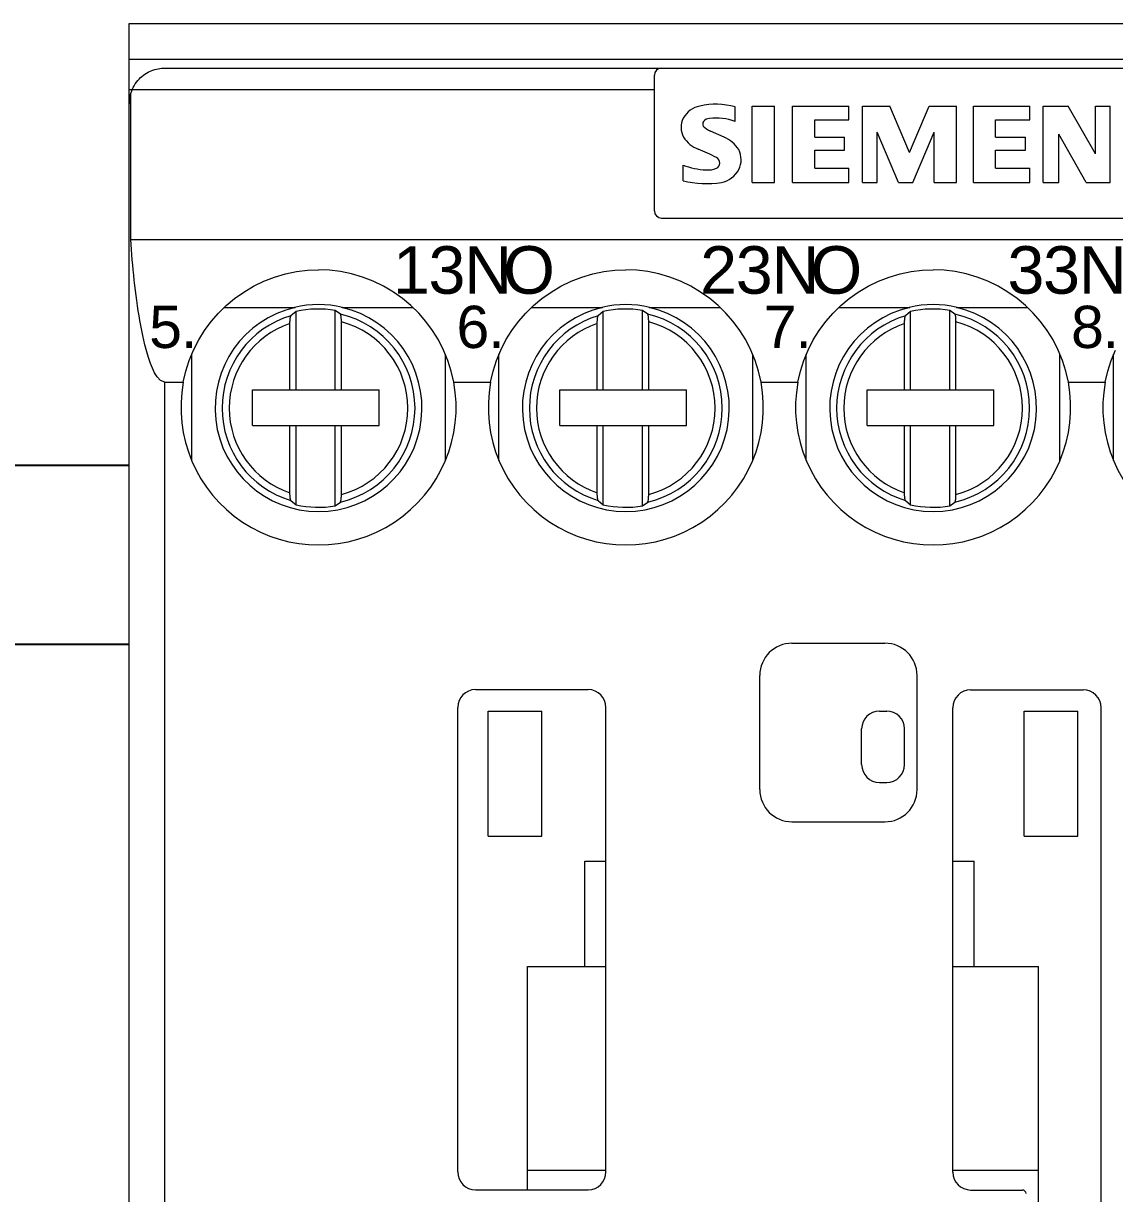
# Model space of a CAD drawing. Header units: millimetres. Extents: x 42356 to 50646, y 31507 to 39566.
# Drawn here: x 47744.19 to 47774.73, y 33198.11 to 33230.86 of the extents above; entities that cross this region are included whole.
import ezdxf

# ---------------------------------------------------------------- set-up
doc = ezdxf.new("R2010")
doc.units = ezdxf.units.MM
doc.set_wipeout_variables(frame=1)
doc.layers.add('000-PI-Oprema', color=30, linetype='Continuous', lineweight=5)
doc.layers.add('004-PI-DIN Šina', color=3, linetype='Continuous')
doc.styles.get("Standard").update_dxf_attribs({"font": 'arial.ttf'})

# ---------------------------------------------------------------- blocks, each defined once
blk = doc.blocks.new('*U103')
at = {"layer": '004-PI-DIN Šina'}
blk.add_lwpolyline([(540, -17.5), (540, 17.5), (0, 17.5), (0, -17.5)], close=True, dxfattribs=at)
blk.add_lwpolyline([(0, 12.5), (540, 12.5)], dxfattribs=at)
blk = doc.blocks.new('3RH21401FB40')
blk.add_wipeout([(47270.371, 37985.986), (47315.371, 37985.986), (47315.371, 37928.486), (47270.371, 37928.486)]).dxf.layer = '000-PI-Oprema'
at = {"layer": '000-PI-Oprema'}
for p, q in [((47270.371, 37985.986), (47315.371, 37985.986)), ((47270.371, 37984.986), (47270.371, 37985.986)), ((47270.371, 37984.986), (47315.371, 37984.986)), ((47270.371, 37984.136), (47270.371, 37984.986)), ((47270.811, 37984.564), (47270.854, 37984.592)), ((47270.854, 37984.592), (47270.899, 37984.617)), ((47270.899, 37984.617), (47270.944, 37984.64)), ((47270.944, 37984.64), (47270.991, 37984.661)), ((47270.991, 37984.661), (47271.038, 37984.679)), ((47271.038, 37984.679), (47271.086, 37984.695)), ((47271.086, 37984.695), (47271.134, 37984.708)), ((47271.134, 37984.708), (47271.183, 37984.718)), ((47271.183, 37984.718), (47271.231, 37984.726)), ((47271.231, 37984.726), (47271.278, 37984.732)), ((47271.278, 37984.732), (47271.325, 37984.735)), ((47271.325, 37984.735), (47271.371, 37984.736)), ((47271.371, 37984.736), (47285.271, 37984.736)), ((47285.271, 37984.736), (47300.471, 37984.736)), ((47270.508, 37984.24), (47270.539, 37984.291)), ((47270.539, 37984.291), (47270.573, 37984.339)), ((47270.573, 37984.339), (47270.61, 37984.385)), ((47270.61, 37984.385), (47270.649, 37984.427)), ((47270.649, 37984.427), (47270.688, 37984.467)), ((47270.688, 37984.467), (47270.729, 37984.503)), ((47270.729, 37984.503), (47270.77, 37984.535)), ((47270.77, 37984.535), (47270.811, 37984.564)), ((47285.071, 37980.736), (47285.071, 37984.536)), ((47270.371, 37984.136), (47270.455, 37984.136)), ((47270.371, 37983.736), (47270.371, 37984.136)), ((47270.417, 37979.936), (47270.417, 37984.036)), ((47270.455, 37984.136), (47270.48, 37984.189)), ((47270.455, 37984.136), (47285.071, 37984.136)), ((47270.48, 37984.189), (47270.508, 37984.24)), ((47270.371, 37928.486), (47270.371, 37983.736)), ((47270.371, 37983.636), (47270.371, 37983.636)), ((47287.33, 37983.241), (47287.33, 37983.65)), ((47287.811, 37983.666), (47288.433, 37983.666)), ((47287.811, 37981.536), (47287.811, 37983.666)), ((47288.433, 37981.536), (47288.433, 37983.666)), ((47288.935, 37983.666), (47290.509, 37983.666)), ((47288.935, 37981.536), (47288.935, 37983.666)), ((47290.509, 37983.285), (47290.509, 37983.666)), ((47290.891, 37983.666), (47291.661, 37983.666)), ((47290.891, 37981.536), (47290.891, 37983.666)), ((47292.208, 37982.368), (47291.661, 37983.666)), ((47292.208, 37982.368), (47292.758, 37983.666)), ((47292.758, 37983.666), (47293.522, 37983.666)), ((47293.522, 37981.536), (47293.522, 37983.666)), ((47293.999, 37983.666), (47295.573, 37983.666)), ((47293.999, 37981.536), (47293.999, 37983.666)), ((47295.573, 37983.285), (47295.573, 37983.666)), ((47295.955, 37983.666), (47296.647, 37983.666)), ((47295.955, 37981.536), (47295.955, 37983.666)), ((47297.412, 37982.332), (47296.647, 37983.666)), ((47297.412, 37983.666), (47297.822, 37983.666)), ((47297.412, 37982.332), (47297.412, 37983.666)), ((47297.822, 37981.536), (47297.822, 37983.666)), ((47289.557, 37983.285), (47290.509, 37983.285)), ((47289.557, 37982.8), (47289.557, 37983.285)), ((47294.621, 37983.285), (47295.573, 37983.285)), ((47294.621, 37982.8), (47294.621, 37983.285)), ((47287.019, 37982.8), (47286.637, 37982.973)), ((47291.9, 37981.536), (47291.306, 37982.939)), ((47291.306, 37981.536), (47291.306, 37982.939)), ((47292.305, 37981.536), (47292.904, 37982.944)), ((47292.904, 37981.536), (47292.904, 37982.944)), ((47289.557, 37982.8), (47290.389, 37982.8)), ((47290.389, 37982.436), (47290.389, 37982.8)), ((47294.621, 37982.8), (47295.453, 37982.8)), ((47295.453, 37982.436), (47295.453, 37982.8)), ((47297.153, 37981.536), (47296.389, 37982.886)), ((47296.389, 37981.536), (47296.389, 37982.886)), ((47289.557, 37982.436), (47290.389, 37982.436)), ((47289.557, 37981.934), (47289.557, 37982.436)), ((47294.621, 37982.436), (47295.453, 37982.436)), ((47294.621, 37981.934), (47294.621, 37982.436)), ((47285.871, 37981.583), (47285.871, 37982.021)), ((47289.557, 37981.934), (47290.509, 37981.934)), ((47290.509, 37981.536), (47290.509, 37981.934)), ((47294.621, 37981.934), (47295.573, 37981.934)), ((47295.573, 37981.536), (47295.573, 37981.934)), ((47287.811, 37981.536), (47288.433, 37981.536)), ((47288.935, 37981.536), (47290.509, 37981.536)), ((47290.891, 37981.536), (47291.306, 37981.536)), ((47291.9, 37981.536), (47292.305, 37981.536)), ((47292.904, 37981.536), (47293.522, 37981.536)), ((47293.999, 37981.536), (47295.573, 37981.536)), ((47295.955, 37981.536), (47296.389, 37981.536)), ((47297.153, 37981.536), (47297.822, 37981.536)), ((47285.271, 37980.536), (47300.471, 37980.536)), ((47270.426, 37979.795), (47270.417, 37979.936)), ((47270.417, 37979.936), (47315.325, 37979.936)), ((47270.436, 37979.654), (47270.426, 37979.795)), ((47270.447, 37979.512), (47270.436, 37979.654)), ((47270.458, 37979.369), (47270.447, 37979.512)), ((47270.471, 37979.226), (47270.458, 37979.369)), ((47270.484, 37979.083), (47270.471, 37979.226)), ((47270.498, 37978.94), (47270.484, 37979.083)), ((47274.744, 37978.973), (47275.055, 37979.037)), ((47275.055, 37979.037), (47275.365, 37979.074)), ((47275.365, 37979.074), (47275.671, 37979.086)), ((47275.977, 37979.074), (47275.671, 37979.086)), ((47276.288, 37979.037), (47275.977, 37979.074)), ((47276.598, 37978.973), (47276.288, 37979.037)), ((47283.344, 37978.973), (47283.655, 37979.037)), ((47283.655, 37979.037), (47283.965, 37979.074)), ((47283.965, 37979.074), (47284.271, 37979.086)), ((47284.577, 37979.074), (47284.271, 37979.086)), ((47284.888, 37979.037), (47284.577, 37979.074)), ((47285.198, 37978.973), (47284.888, 37979.037)), ((47291.944, 37978.973), (47292.255, 37979.037)), ((47292.255, 37979.037), (47292.565, 37979.074)), ((47292.565, 37979.074), (47292.871, 37979.086)), ((47293.177, 37979.074), (47292.871, 37979.086)), ((47293.488, 37979.037), (47293.177, 37979.074)), ((47293.798, 37978.973), (47293.488, 37979.037)), ((47270.513, 37978.797), (47270.498, 37978.94)), ((47270.53, 37978.653), (47270.513, 37978.797)), ((47273.851, 37978.629), (47274.139, 37978.768)), ((47274.139, 37978.768), (47274.438, 37978.883)), ((47274.438, 37978.883), (47274.744, 37978.973)), ((47276.905, 37978.883), (47276.598, 37978.973)), ((47277.203, 37978.768), (47276.905, 37978.883)), ((47277.491, 37978.629), (47277.203, 37978.768)), ((47282.451, 37978.629), (47282.739, 37978.768)), ((47282.739, 37978.768), (47283.038, 37978.883)), ((47283.038, 37978.883), (47283.344, 37978.973)), ((47285.505, 37978.883), (47285.198, 37978.973)), ((47285.803, 37978.768), (47285.505, 37978.883)), ((47286.091, 37978.629), (47285.803, 37978.768)), ((47291.051, 37978.629), (47291.339, 37978.768)), ((47291.339, 37978.768), (47291.638, 37978.883)), ((47291.638, 37978.883), (47291.944, 37978.973)), ((47294.105, 37978.883), (47293.798, 37978.973)), ((47294.404, 37978.768), (47294.105, 37978.883)), ((47294.691, 37978.629), (47294.404, 37978.768)), ((47270.547, 37978.511), (47270.53, 37978.653)), ((47270.565, 37978.368), (47270.547, 37978.511)), ((47270.584, 37978.226), (47270.565, 37978.368)), ((47273.321, 37978.286), (47273.578, 37978.467)), ((47273.578, 37978.467), (47273.851, 37978.629)), ((47277.765, 37978.467), (47277.491, 37978.629)), ((47278.021, 37978.286), (47277.765, 37978.467)), ((47281.921, 37978.286), (47282.178, 37978.467)), ((47282.178, 37978.467), (47282.451, 37978.629)), ((47286.365, 37978.467), (47286.091, 37978.629)), ((47286.621, 37978.286), (47286.365, 37978.467)), ((47290.521, 37978.286), (47290.777, 37978.467)), ((47290.777, 37978.467), (47291.051, 37978.629)), ((47294.965, 37978.467), (47294.691, 37978.629)), ((47295.221, 37978.286), (47294.965, 37978.467)), ((47270.604, 37978.084), (47270.584, 37978.226)), ((47270.626, 37977.944), (47270.604, 37978.084)), ((47272.869, 37977.876), (47273.085, 37978.088)), ((47273.029, 37978.036), (47275.015, 37978.036)), ((47273.085, 37978.088), (47273.321, 37978.286)), ((47276.328, 37978.036), (47278.314, 37978.036)), ((47278.258, 37978.088), (47278.021, 37978.286)), ((47278.474, 37977.876), (47278.258, 37978.088)), ((47281.469, 37977.876), (47281.685, 37978.088)), ((47281.629, 37978.036), (47283.615, 37978.036)), ((47281.685, 37978.088), (47281.921, 37978.286)), ((47284.928, 37978.036), (47286.914, 37978.036)), ((47286.858, 37978.088), (47286.621, 37978.286)), ((47287.074, 37977.876), (47286.858, 37978.088)), ((47290.069, 37977.876), (47290.285, 37978.088)), ((47290.229, 37978.036), (47292.215, 37978.036)), ((47290.285, 37978.088), (47290.521, 37978.286)), ((47293.528, 37978.036), (47295.514, 37978.036)), ((47295.458, 37978.088), (47295.221, 37978.286)), ((47295.674, 37977.876), (47295.458, 37978.088)), ((47270.648, 37977.804), (47270.626, 37977.944)), ((47270.672, 37977.665), (47270.648, 37977.804)), ((47272.668, 37977.645), (47272.869, 37977.876)), ((47274.875, 37977.681), (47274.876, 37977.694)), ((47274.876, 37977.694), (47274.877, 37977.706)), ((47274.877, 37977.706), (47274.878, 37977.718)), ((47274.878, 37977.718), (47274.879, 37977.73)), ((47274.879, 37977.73), (47274.881, 37977.74)), ((47274.881, 37977.74), (47274.882, 37977.75)), ((47274.882, 37977.75), (47274.884, 37977.759)), ((47274.884, 37977.759), (47274.886, 37977.768)), ((47274.886, 37977.768), (47274.888, 37977.776)), ((47274.888, 37977.776), (47274.89, 37977.783)), ((47274.89, 37977.783), (47274.892, 37977.788)), ((47274.892, 37977.788), (47274.894, 37977.793)), ((47274.894, 37977.793), (47274.896, 37977.797)), ((47274.896, 37977.797), (47274.898, 37977.801)), ((47274.898, 37977.801), (47274.9, 37977.803)), ((47275.041, 37977.919), (47274.9, 37977.803)), ((47275.041, 37975.731), (47275.041, 37977.919)), ((47276.141, 37975.731), (47276.141, 37977.951)), ((47276.283, 37977.846), (47276.141, 37977.951)), ((47276.285, 37977.843), (47276.283, 37977.846)), ((47276.288, 37977.839), (47276.285, 37977.843)), ((47276.29, 37977.833), (47276.288, 37977.839)), ((47276.293, 37977.827), (47276.29, 37977.833)), ((47276.295, 37977.819), (47276.293, 37977.827)), ((47276.297, 37977.809), (47276.295, 37977.819)), ((47276.299, 37977.799), (47276.297, 37977.809)), ((47276.301, 37977.787), (47276.299, 37977.799)), ((47276.303, 37977.775), (47276.301, 37977.787)), ((47276.305, 37977.762), (47276.303, 37977.775)), ((47276.306, 37977.747), (47276.305, 37977.762)), ((47276.308, 37977.732), (47276.306, 37977.747)), ((47276.309, 37977.717), (47276.308, 37977.732)), ((47276.31, 37977.701), (47276.309, 37977.717)), ((47276.31, 37977.684), (47276.31, 37977.701)), ((47278.675, 37977.645), (47278.474, 37977.876)), ((47281.268, 37977.645), (47281.469, 37977.876)), ((47283.475, 37977.681), (47283.476, 37977.694)), ((47283.476, 37977.694), (47283.477, 37977.706)), ((47283.477, 37977.706), (47283.478, 37977.718)), ((47283.478, 37977.718), (47283.479, 37977.73)), ((47283.479, 37977.73), (47283.481, 37977.74)), ((47283.481, 37977.74), (47283.482, 37977.75)), ((47283.482, 37977.75), (47283.484, 37977.759)), ((47283.484, 37977.759), (47283.486, 37977.768)), ((47283.486, 37977.768), (47283.488, 37977.776)), ((47283.488, 37977.776), (47283.49, 37977.783)), ((47283.49, 37977.783), (47283.492, 37977.788)), ((47283.492, 37977.788), (47283.494, 37977.793)), ((47283.494, 37977.793), (47283.496, 37977.797)), ((47283.496, 37977.797), (47283.498, 37977.801)), ((47283.498, 37977.801), (47283.5, 37977.803)), ((47283.641, 37977.919), (47283.5, 37977.803)), ((47283.641, 37975.731), (47283.641, 37977.919)), ((47284.741, 37975.731), (47284.741, 37977.951)), ((47284.883, 37977.846), (47284.741, 37977.951)), ((47284.885, 37977.843), (47284.883, 37977.846)), ((47284.888, 37977.839), (47284.885, 37977.843)), ((47284.89, 37977.833), (47284.888, 37977.839)), ((47284.893, 37977.827), (47284.89, 37977.833)), ((47284.895, 37977.819), (47284.893, 37977.827)), ((47284.897, 37977.809), (47284.895, 37977.819)), ((47284.899, 37977.799), (47284.897, 37977.809)), ((47284.901, 37977.787), (47284.899, 37977.799)), ((47284.903, 37977.775), (47284.901, 37977.787)), ((47284.905, 37977.762), (47284.903, 37977.775)), ((47284.906, 37977.747), (47284.905, 37977.762)), ((47284.908, 37977.732), (47284.906, 37977.747)), ((47284.909, 37977.717), (47284.908, 37977.732)), ((47284.91, 37977.701), (47284.909, 37977.717)), ((47284.91, 37977.684), (47284.91, 37977.701)), ((47287.275, 37977.645), (47287.074, 37977.876)), ((47289.868, 37977.645), (47290.069, 37977.876)), ((47292.075, 37977.681), (47292.076, 37977.694)), ((47292.076, 37977.694), (47292.077, 37977.706)), ((47292.077, 37977.706), (47292.078, 37977.718)), ((47292.078, 37977.718), (47292.079, 37977.73)), ((47292.079, 37977.73), (47292.081, 37977.74)), ((47292.081, 37977.74), (47292.082, 37977.75)), ((47292.082, 37977.75), (47292.084, 37977.759)), ((47292.084, 37977.759), (47292.086, 37977.768)), ((47292.086, 37977.768), (47292.088, 37977.776)), ((47292.088, 37977.776), (47292.09, 37977.783)), ((47292.09, 37977.783), (47292.092, 37977.788)), ((47292.092, 37977.788), (47292.094, 37977.793)), ((47292.094, 37977.793), (47292.096, 37977.797)), ((47292.096, 37977.797), (47292.098, 37977.801)), ((47292.098, 37977.801), (47292.1, 37977.803)), ((47292.241, 37977.919), (47292.1, 37977.803)), ((47292.241, 37975.731), (47292.241, 37977.919)), ((47293.341, 37975.731), (47293.341, 37977.951)), ((47293.483, 37977.846), (47293.341, 37977.951)), ((47293.485, 37977.843), (47293.483, 37977.846)), ((47293.488, 37977.839), (47293.485, 37977.843)), ((47293.49, 37977.833), (47293.488, 37977.839)), ((47293.493, 37977.827), (47293.49, 37977.833)), ((47293.495, 37977.819), (47293.493, 37977.827)), ((47293.497, 37977.809), (47293.495, 37977.819)), ((47293.499, 37977.799), (47293.497, 37977.809)), ((47293.501, 37977.787), (47293.499, 37977.799)), ((47293.503, 37977.775), (47293.501, 37977.787)), ((47293.505, 37977.762), (47293.503, 37977.775)), ((47293.506, 37977.747), (47293.505, 37977.762)), ((47293.508, 37977.732), (47293.506, 37977.747)), ((47293.509, 37977.717), (47293.508, 37977.732)), ((47293.51, 37977.701), (47293.509, 37977.717)), ((47293.51, 37977.684), (47293.51, 37977.701)), ((47295.875, 37977.645), (47295.674, 37977.876)), ((47270.697, 37977.527), (47270.672, 37977.665)), ((47270.724, 37977.39), (47270.697, 37977.527)), ((47270.752, 37977.254), (47270.724, 37977.39)), ((47272.317, 37977.125), (47272.483, 37977.394)), ((47272.483, 37977.394), (47272.668, 37977.645)), ((47274.871, 37977.599), (47274.872, 37977.613)), ((47274.871, 37977.585), (47274.871, 37977.599)), ((47274.871, 37975.731), (47274.871, 37977.585)), ((47274.872, 37977.642), (47274.873, 37977.655)), ((47274.872, 37977.627), (47274.872, 37977.642)), ((47274.872, 37977.613), (47274.872, 37977.627)), ((47274.873, 37977.655), (47274.874, 37977.668)), ((47274.874, 37977.668), (47274.875, 37977.681)), ((47276.311, 37977.667), (47276.31, 37977.684)), ((47276.311, 37977.65), (47276.311, 37977.667)), ((47276.311, 37977.633), (47276.311, 37977.65)), ((47276.311, 37975.731), (47276.311, 37977.633)), ((47278.86, 37977.394), (47278.675, 37977.645)), ((47279.026, 37977.126), (47278.86, 37977.394)), ((47280.917, 37977.125), (47281.083, 37977.394)), ((47281.083, 37977.394), (47281.268, 37977.645)), ((47283.471, 37977.599), (47283.472, 37977.613)), ((47283.471, 37977.585), (47283.471, 37977.599)), ((47283.471, 37975.731), (47283.471, 37977.585)), ((47283.472, 37977.642), (47283.473, 37977.655)), ((47283.472, 37977.627), (47283.472, 37977.642)), ((47283.472, 37977.613), (47283.472, 37977.627)), ((47283.473, 37977.655), (47283.474, 37977.668)), ((47283.474, 37977.668), (47283.475, 37977.681)), ((47284.911, 37977.667), (47284.91, 37977.684)), ((47284.911, 37977.65), (47284.911, 37977.667)), ((47284.911, 37977.633), (47284.911, 37977.65)), ((47284.911, 37975.731), (47284.911, 37977.633)), ((47287.46, 37977.394), (47287.275, 37977.645)), ((47287.626, 37977.126), (47287.46, 37977.394)), ((47289.517, 37977.125), (47289.682, 37977.394)), ((47289.682, 37977.394), (47289.868, 37977.645)), ((47292.071, 37977.599), (47292.072, 37977.613)), ((47292.071, 37977.585), (47292.071, 37977.599)), ((47292.071, 37975.731), (47292.071, 37977.585)), ((47292.072, 37977.642), (47292.073, 37977.655)), ((47292.072, 37977.627), (47292.072, 37977.642)), ((47292.072, 37977.613), (47292.072, 37977.627)), ((47292.073, 37977.655), (47292.074, 37977.668)), ((47292.074, 37977.668), (47292.075, 37977.681)), ((47293.511, 37977.667), (47293.51, 37977.684)), ((47293.511, 37977.65), (47293.511, 37977.667)), ((47293.511, 37977.633), (47293.511, 37977.65)), ((47293.511, 37975.731), (47293.511, 37977.633)), ((47296.06, 37977.394), (47295.875, 37977.645)), ((47296.226, 37977.125), (47296.06, 37977.394)), ((47270.782, 37977.12), (47270.752, 37977.254)), ((47270.813, 37976.988), (47270.782, 37977.12)), ((47272.173, 37976.843), (47272.317, 37977.125)), ((47279.17, 37976.843), (47279.026, 37977.126)), ((47280.773, 37976.843), (47280.917, 37977.125)), ((47287.77, 37976.843), (47287.626, 37977.126)), ((47289.372, 37976.843), (47289.517, 37977.125)), ((47296.37, 37976.843), (47296.226, 37977.125)), ((47270.847, 37976.857), (47270.813, 37976.988)), ((47270.883, 37976.728), (47270.847, 37976.857)), ((47270.923, 37976.601), (47270.883, 37976.728)), ((47272.052, 37976.549), (47272.173, 37976.843)), ((47272.121, 37973.746), (47272.121, 37976.726)), ((47279.291, 37976.549), (47279.17, 37976.843)), ((47279.221, 37973.746), (47279.221, 37976.726)), ((47280.652, 37976.549), (47280.773, 37976.843)), ((47280.721, 37973.746), (47280.721, 37976.726)), ((47287.891, 37976.549), (47287.77, 37976.843)), ((47287.821, 37973.746), (47287.821, 37976.726)), ((47289.252, 37976.549), (47289.372, 37976.843)), ((47289.321, 37973.746), (47289.321, 37976.726)), ((47296.491, 37976.549), (47296.37, 37976.843)), ((47296.421, 37973.746), (47296.421, 37976.726)), ((47297.852, 37976.549), (47297.972, 37976.843)), ((47297.921, 37973.746), (47297.921, 37976.726)), ((47270.968, 37976.47), (47270.923, 37976.601)), ((47271.021, 37976.337), (47270.968, 37976.47)), ((47271.956, 37976.247), (47272.052, 37976.549)), ((47279.386, 37976.247), (47279.291, 37976.549)), ((47280.556, 37976.247), (47280.652, 37976.549)), ((47287.986, 37976.247), (47287.891, 37976.549)), ((47289.156, 37976.247), (47289.252, 37976.549)), ((47296.586, 37976.247), (47296.491, 37976.549)), ((47297.756, 37976.247), (47297.852, 37976.549)), ((47271.082, 37976.208), (47271.021, 37976.337)), ((47271.154, 37976.09), (47271.082, 37976.208)), ((47271.246, 37975.99), (47271.154, 37976.09)), ((47271.886, 37975.94), (47271.956, 37976.247)), ((47279.456, 37975.94), (47279.386, 37976.247)), ((47280.486, 37975.94), (47280.556, 37976.247)), ((47288.056, 37975.94), (47287.986, 37976.247)), ((47289.086, 37975.94), (47289.156, 37976.247)), ((47296.656, 37975.94), (47296.586, 37976.247)), ((47297.686, 37975.94), (47297.756, 37976.247)), ((47271.371, 37975.94), (47271.246, 37975.99)), ((47271.371, 37975.94), (47271.886, 37975.94)), ((47271.371, 37938.532), (47271.371, 37975.94)), ((47273.821, 37975.731), (47274.871, 37975.731)), ((47273.821, 37974.731), (47273.821, 37975.731)), ((47274.871, 37975.731), (47275.041, 37975.731)), ((47275.041, 37975.731), (47276.141, 37975.731)), ((47276.141, 37975.731), (47276.311, 37975.731)), ((47276.311, 37975.731), (47277.371, 37975.731)), ((47277.371, 37974.731), (47277.371, 37975.731)), ((47279.456, 37975.94), (47280.486, 37975.94)), ((47282.421, 37975.731), (47283.471, 37975.731)), ((47282.421, 37974.731), (47282.421, 37975.731)), ((47283.471, 37975.731), (47283.641, 37975.731)), ((47283.641, 37975.731), (47284.741, 37975.731)), ((47284.741, 37975.731), (47284.911, 37975.731)), ((47284.911, 37975.731), (47285.971, 37975.731)), ((47285.971, 37974.731), (47285.971, 37975.731)), ((47288.056, 37975.94), (47289.086, 37975.94)), ((47291.021, 37975.731), (47292.071, 37975.731)), ((47291.021, 37974.731), (47291.021, 37975.731)), ((47292.071, 37975.731), (47292.241, 37975.731)), ((47292.241, 37975.731), (47293.341, 37975.731)), ((47293.341, 37975.731), (47293.511, 37975.731)), ((47293.511, 37975.731), (47294.571, 37975.731)), ((47294.571, 37974.731), (47294.571, 37975.731)), ((47296.656, 37975.94), (47297.686, 37975.94)), ((47273.821, 37974.731), (47274.871, 37974.731)), ((47274.871, 37974.731), (47275.041, 37974.731)), ((47274.871, 37972.848), (47274.871, 37974.731)), ((47275.041, 37974.731), (47276.141, 37974.731)), ((47275.041, 37972.513), (47275.041, 37974.731)), ((47276.141, 37974.731), (47276.311, 37974.731)), ((47276.141, 37972.481), (47276.141, 37974.731)), ((47276.311, 37974.731), (47277.371, 37974.731)), ((47276.311, 37972.8), (47276.311, 37974.731)), ((47282.421, 37974.731), (47283.471, 37974.731)), ((47283.471, 37974.731), (47283.641, 37974.731)), ((47283.471, 37972.848), (47283.471, 37974.731)), ((47283.641, 37974.731), (47284.741, 37974.731)), ((47283.641, 37972.513), (47283.641, 37974.731)), ((47284.741, 37974.731), (47284.911, 37974.731)), ((47284.741, 37972.481), (47284.741, 37974.731)), ((47284.911, 37974.731), (47285.971, 37974.731)), ((47284.911, 37972.8), (47284.911, 37974.731)), ((47291.021, 37974.731), (47292.071, 37974.731)), ((47292.071, 37974.731), (47292.241, 37974.731)), ((47292.071, 37972.848), (47292.071, 37974.731)), ((47292.241, 37974.731), (47293.341, 37974.731)), ((47292.241, 37972.513), (47292.241, 37974.731)), ((47293.341, 37974.731), (47293.511, 37974.731)), ((47293.341, 37972.481), (47293.341, 37974.731)), ((47293.511, 37974.731), (47294.571, 37974.731)), ((47293.511, 37972.8), (47293.511, 37974.731)), ((47274.871, 37972.831), (47274.871, 37972.848)), ((47274.872, 37972.813), (47274.871, 37972.831)), ((47274.872, 37972.796), (47274.872, 37972.813)), ((47274.873, 37972.779), (47274.872, 37972.796)), ((47274.874, 37972.763), (47274.873, 37972.779)), ((47276.311, 37972.783), (47276.311, 37972.8)), ((47276.311, 37972.765), (47276.311, 37972.783)), ((47283.471, 37972.831), (47283.471, 37972.848)), ((47283.472, 37972.813), (47283.471, 37972.831)), ((47283.472, 37972.796), (47283.472, 37972.813)), ((47283.473, 37972.779), (47283.472, 37972.796)), ((47283.474, 37972.763), (47283.473, 37972.779)), ((47284.911, 37972.783), (47284.911, 37972.8)), ((47284.911, 37972.765), (47284.911, 37972.783)), ((47292.071, 37972.831), (47292.071, 37972.848)), ((47292.072, 37972.813), (47292.071, 37972.831)), ((47292.072, 37972.796), (47292.072, 37972.813)), ((47292.073, 37972.779), (47292.072, 37972.796)), ((47292.074, 37972.763), (47292.073, 37972.779)), ((47293.511, 37972.783), (47293.511, 37972.8)), ((47293.511, 37972.765), (47293.511, 37972.783)), ((47274.875, 37972.747), (47274.874, 37972.763)), ((47274.876, 37972.732), (47274.875, 37972.747)), ((47274.878, 37972.717), (47274.876, 37972.732)), ((47274.879, 37972.703), (47274.878, 37972.717)), ((47274.881, 37972.69), (47274.879, 37972.703)), ((47274.883, 37972.679), (47274.881, 37972.69)), ((47274.885, 37972.667), (47274.883, 37972.679)), ((47274.888, 37972.658), (47274.885, 37972.667)), ((47274.89, 37972.649), (47274.888, 37972.658)), ((47274.892, 37972.642), (47274.89, 37972.649)), ((47274.895, 37972.637), (47274.892, 37972.642)), ((47274.897, 37972.632), (47274.895, 37972.637)), ((47274.9, 37972.629), (47274.897, 37972.632)), ((47274.9, 37972.629), (47275.041, 37972.513)), ((47276.141, 37972.481), (47276.283, 37972.587)), ((47276.283, 37972.587), (47276.285, 37972.59)), ((47276.285, 37972.59), (47276.288, 37972.594)), ((47276.288, 37972.594), (47276.29, 37972.599)), ((47276.29, 37972.599), (47276.293, 37972.606)), ((47276.293, 37972.606), (47276.295, 37972.614)), ((47276.295, 37972.614), (47276.297, 37972.623)), ((47276.297, 37972.623), (47276.299, 37972.634)), ((47276.299, 37972.634), (47276.301, 37972.645)), ((47276.301, 37972.645), (47276.303, 37972.657)), ((47276.303, 37972.657), (47276.305, 37972.671)), ((47276.305, 37972.671), (47276.306, 37972.685)), ((47276.306, 37972.685), (47276.308, 37972.7)), ((47276.308, 37972.7), (47276.309, 37972.716)), ((47276.309, 37972.716), (47276.31, 37972.731)), ((47276.31, 37972.748), (47276.311, 37972.765)), ((47276.31, 37972.731), (47276.31, 37972.748)), ((47283.475, 37972.747), (47283.474, 37972.763)), ((47283.476, 37972.732), (47283.475, 37972.747)), ((47283.478, 37972.717), (47283.476, 37972.732)), ((47283.479, 37972.703), (47283.478, 37972.717)), ((47283.481, 37972.69), (47283.479, 37972.703)), ((47283.483, 37972.679), (47283.481, 37972.69)), ((47283.485, 37972.667), (47283.483, 37972.679)), ((47283.488, 37972.658), (47283.485, 37972.667)), ((47283.49, 37972.649), (47283.488, 37972.658)), ((47283.492, 37972.642), (47283.49, 37972.649)), ((47283.495, 37972.637), (47283.492, 37972.642)), ((47283.497, 37972.632), (47283.495, 37972.637)), ((47283.5, 37972.629), (47283.497, 37972.632)), ((47283.5, 37972.629), (47283.641, 37972.513)), ((47284.741, 37972.481), (47284.883, 37972.587)), ((47284.883, 37972.587), (47284.885, 37972.59)), ((47284.885, 37972.59), (47284.888, 37972.594)), ((47284.888, 37972.594), (47284.89, 37972.599)), ((47284.89, 37972.599), (47284.893, 37972.606)), ((47284.893, 37972.606), (47284.895, 37972.614)), ((47284.895, 37972.614), (47284.897, 37972.623)), ((47284.897, 37972.623), (47284.899, 37972.634)), ((47284.899, 37972.634), (47284.901, 37972.645)), ((47284.901, 37972.645), (47284.903, 37972.657)), ((47284.903, 37972.657), (47284.905, 37972.671)), ((47284.905, 37972.671), (47284.906, 37972.685)), ((47284.906, 37972.685), (47284.908, 37972.7)), ((47284.908, 37972.7), (47284.909, 37972.716)), ((47284.909, 37972.716), (47284.91, 37972.731)), ((47284.91, 37972.748), (47284.911, 37972.765)), ((47284.91, 37972.731), (47284.91, 37972.748)), ((47292.075, 37972.747), (47292.074, 37972.763)), ((47292.076, 37972.732), (47292.075, 37972.747)), ((47292.078, 37972.717), (47292.076, 37972.732)), ((47292.079, 37972.703), (47292.078, 37972.717)), ((47292.081, 37972.69), (47292.079, 37972.703)), ((47292.083, 37972.679), (47292.081, 37972.69)), ((47292.085, 37972.668), (47292.083, 37972.679)), ((47292.088, 37972.658), (47292.085, 37972.668)), ((47292.09, 37972.649), (47292.088, 37972.658)), ((47292.092, 37972.642), (47292.09, 37972.649)), ((47292.095, 37972.637), (47292.092, 37972.642)), ((47292.097, 37972.632), (47292.095, 37972.637)), ((47292.1, 37972.629), (47292.097, 37972.632)), ((47292.1, 37972.629), (47292.241, 37972.513)), ((47293.341, 37972.481), (47293.483, 37972.587)), ((47293.483, 37972.587), (47293.485, 37972.59)), ((47293.485, 37972.59), (47293.488, 37972.594)), ((47293.488, 37972.594), (47293.49, 37972.599)), ((47293.49, 37972.599), (47293.493, 37972.606)), ((47293.493, 37972.606), (47293.495, 37972.614)), ((47293.495, 37972.614), (47293.497, 37972.623)), ((47293.497, 37972.623), (47293.499, 37972.634)), ((47293.499, 37972.634), (47293.501, 37972.645)), ((47293.501, 37972.645), (47293.503, 37972.657)), ((47293.503, 37972.657), (47293.505, 37972.671)), ((47293.505, 37972.671), (47293.506, 37972.685)), ((47293.506, 37972.685), (47293.508, 37972.7)), ((47293.508, 37972.7), (47293.509, 37972.716)), ((47293.509, 37972.716), (47293.51, 37972.731)), ((47293.51, 37972.748), (47293.511, 37972.765)), ((47293.51, 37972.731), (47293.51, 37972.748)), ((47288.921, 37968.636), (47291.521, 37968.636)), ((47288.021, 37964.536), (47288.021, 37967.736)), ((47292.421, 37964.536), (47292.421, 37967.736)), ((47280.066, 37967.336), (47283.216, 37967.336)), ((47293.921, 37967.329), (47297.071, 37967.329)), ((47279.566, 37953.836), (47279.566, 37966.836)), ((47280.421, 37966.736), (47281.921, 37966.736)), ((47280.421, 37963.236), (47280.421, 37966.736)), ((47281.921, 37963.236), (47281.921, 37966.736)), ((47283.716, 37953.836), (47283.716, 37966.836)), ((47291.371, 37966.736), (47291.571, 37966.736)), ((47293.421, 37953.829), (47293.421, 37966.829)), ((47295.421, 37966.736), (47296.921, 37966.736)), ((47295.421, 37963.236), (47295.421, 37966.736)), ((47296.921, 37963.236), (47296.921, 37966.736)), ((47297.571, 37950.689), (47297.571, 37966.829)), ((47290.871, 37965.236), (47290.871, 37966.236)), ((47292.071, 37965.236), (47292.071, 37966.236)), ((47291.371, 37964.736), (47291.571, 37964.736)), ((47288.921, 37963.636), (47291.521, 37963.636)), ((47280.421, 37963.236), (47281.921, 37963.236)), ((47295.421, 37963.236), (47296.921, 37963.236)), ((47283.121, 37962.536), (47283.716, 37962.536)), ((47283.121, 37959.586), (47283.121, 37962.536)), ((47293.421, 37962.536), (47294.021, 37962.536)), ((47294.021, 37959.586), (47294.021, 37962.536)), ((47281.521, 37959.586), (47283.716, 37959.586)), ((47281.521, 37953.336), (47281.521, 37959.586)), ((47293.421, 37959.586), (47294.021, 37959.586)), ((47294.021, 37959.586), (47295.821, 37959.586)), ((47295.821, 37952.386), (47295.821, 37959.586)), ((47281.521, 37953.886), (47283.716, 37953.886)), ((47293.421, 37953.886), (47295.821, 37953.886)), ((47280.066, 37953.336), (47283.216, 37953.336)), ((47293.921, 37953.329), (47295.371, 37953.329))]:
    blk.add_line(p, q, dxfattribs=at)
for centre, radius, start, end in [((47285.271, 37984.536), 0.2, 90, 180), ((47271.371, 37983.736), 1, 156.4218, 180), ((47286.489, 37982.983), 0.706, 101.937, 149.8911), ((47286.789, 37981.65), 2.072, 74.8869, 102.4236), ((47286.4, 37983.076), 0.583, 153.4066, 207.9181), ((47286.633, 37983.077), 0.251, 95.0873, 138.8885), ((47286.78, 37981.672), 1.663, 70.6948, 95.8427), ((47286.547, 37983.169), 0.126, 144.8614, 206.9674), ((47286.849, 37983.499), 0.567, 223.0236, 247.9965), ((47286.615, 37983.267), 0.864, 212.4234, 248.5568), ((47286.67, 37981.973), 0.898, 32.199, 67.0969), ((47282.517, 37973.377), 9.841, 64.1587, 67.4003), ((47286.877, 37982.169), 0.621, 333.8974, 27.0575), ((47286.648, 37984.087), 2.208, 249.4056, 266.6659), ((47286.721, 37982.074), 0.181, 0.732, 61.8542), ((47286.745, 37982.076), 0.157, 293.1045, 0.0799), ((47286.562, 37982.51), 0.628, 266.0665, 292.8581), ((47286.772, 37982.274), 0.763, 283.3853, 330.2963), ((47286.536, 37984.217), 2.717, 255.8458, 278.7406), ((47285.271, 37980.736), 0.2, 180, 270), ((47275.671, 37975.216), 2.895, 103.1015, 76.8985), ((47275.671, 37975.216), 2.9, 76.5511, 103.4489), ((47284.271, 37975.216), 2.895, 103.1015, 76.8985), ((47284.271, 37975.216), 2.9, 76.5511, 103.449), ((47292.871, 37975.216), 2.895, 103.1015, 76.8985), ((47292.871, 37975.216), 2.9, 76.551, 103.449), ((47275.671, 37975.216), 2.7, 106.6007, 180), ((47275.671, 37975.216), 2.775, 80.2497, 103.121), ((47275.671, 37975.216), 2.7, 283.087, 76.913), ((47284.271, 37975.216), 2.7, 106.6007, 180), ((47284.271, 37975.216), 2.775, 80.2497, 103.121), ((47284.271, 37975.216), 2.7, 283.087, 76.913), ((47292.871, 37975.216), 2.7, 106.6007, 180), ((47292.871, 37975.216), 2.775, 80.2497, 103.121), ((47292.871, 37975.216), 2.7, 283.087, 76.913), ((47275.671, 37975.216), 2.5, 108.6629, 180), ((47275.671, 37975.216), 2.5, 284.8329, 75.1671), ((47284.271, 37975.216), 2.5, 108.6629, 180), ((47284.271, 37975.216), 2.5, 284.8328, 75.1672), ((47292.871, 37975.216), 2.5, 108.6629, 180), ((47292.871, 37975.216), 2.5, 284.8328, 75.1672), ((47275.671, 37975.236), 3.85, 169.4664, 10.5336), ((47284.271, 37975.236), 3.85, 169.4664, 10.5336), ((47292.871, 37975.236), 3.85, 169.4664, 10.5336), ((47301.471, 37975.236), 3.85, 169.4664, 10.5336), ((47275.671, 37975.216), 2.7, 180, 253.3993), ((47275.671, 37975.216), 2.5, 180, 251.3371), ((47284.271, 37975.216), 2.7, 180, 253.3993), ((47284.271, 37975.216), 2.5, 180, 251.3371), ((47292.871, 37975.216), 2.7, 180, 253.3993), ((47292.871, 37975.216), 2.5, 180, 251.3371), ((47275.671, 37975.216), 2.775, 256.879, 279.7503), ((47284.271, 37975.216), 2.775, 256.879, 279.7503), ((47292.871, 37975.216), 2.775, 256.879, 279.7503), ((47288.921, 37967.736), 0.9, 90, 180), ((47291.521, 37967.736), 0.9, 0, 90), ((47280.066, 37966.836), 0.5, 90, 180), ((47283.216, 37966.836), 0.5, 0, 90), ((47293.921, 37966.829), 0.5, 90.0003, 179.9996), ((47297.071, 37966.829), 0.5, 0.0001, 90), ((47291.371, 37966.236), 0.5, 90, 180), ((47291.571, 37966.236), 0.5, 0, 90), ((47291.371, 37965.236), 0.5, 180, 270), ((47291.571, 37965.236), 0.5, 270, 0), ((47288.921, 37964.536), 0.9, 180, 270), ((47291.521, 37964.536), 0.9, 270, 0), ((47280.066, 37953.836), 0.5, 180.0002, 270), ((47283.216, 37953.836), 0.5, 270, 359.9998), ((47293.921, 37953.829), 0.5, 180.0002, 270), ((47295.371, 37953.229), 0.1, 0.0001, 90)]:
    blk.add_arc(centre, radius, start, end, dxfattribs=at)
for s, height, p in [('1', 1.331, (47277.751, 37978.419)), ('3', 1.331, (47278.748, 37978.419)), ('N', 1.331, (47279.746, 37978.419)), ('O', 1.331, (47280.84, 37978.419)), ('2', 1.331, (47286.351, 37978.419)), ('3', 1.331, (47287.348, 37978.419)), ('N', 1.331, (47288.346, 37978.419)), ('O', 1.331, (47289.44, 37978.419)), ('3', 1.331, (47294.951, 37978.419)), ('3', 1.331, (47295.948, 37978.419)), ('N', 1.331, (47296.946, 37978.419)), ('5', 1.183, (47270.931, 37976.899)), ('6', 1.183, (47279.531, 37976.899)), ('7', 1.183, (47288.131, 37976.899)), ('8', 1.183, (47296.731, 37976.899)), ('.', 1.183, (47271.818, 37976.899)), ('.', 1.183, (47280.418, 37976.899)), ('.', 1.183, (47289.018, 37976.899)), ('.', 1.183, (47297.618, 37976.899))]:
    blk.add_text(s, height=height, dxfattribs=at).set_placement(p)

msp = doc.modelspace()

# ---------------------------------------------------------------- block references
msp.add_blockref('*U103', (47547.526, 33200.989))

# ---------------------------------------------------------------- next in the draw order: block references
at = {"layer": '000-PI-Oprema'}
msp.add_blockref('3RH21401FB40', (476.78, -4755.122), dxfattribs=at)

doc.saveas('drawing.dxf')
